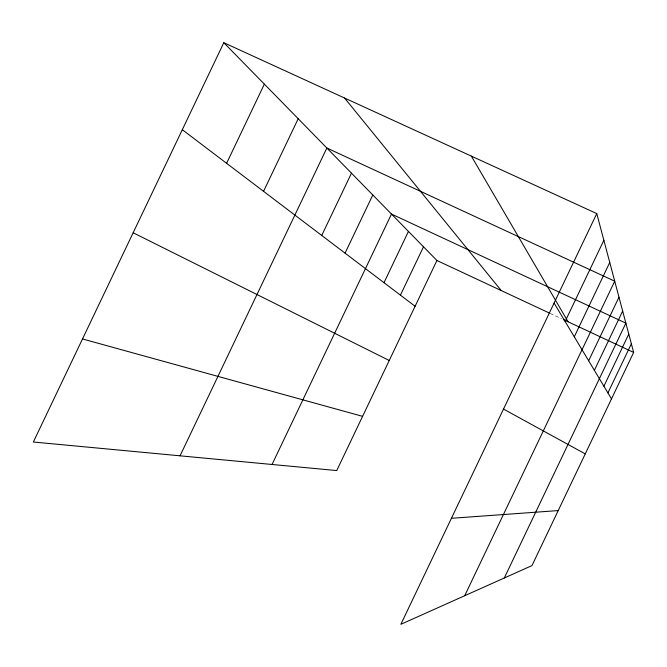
<?xml version="1.0" encoding="UTF-8"?>
<svg xmlns="http://www.w3.org/2000/svg" width="667" height="667" viewBox="0 0 667 667"><rect width="100%" height="100%" fill="white"/><g stroke="black" fill="none" stroke-linecap="round" stroke-linejoin="round"><path stroke-width="0.5" stroke-dasharray="3.33 2.5" d="M550.192 313.423L561.497 318.709"/><path stroke-width="1" d="M223.812 42.696L33.35 442.013L336.735 470.56L436.927 260.505L223.812 42.696L596.765 213.582L633.65 352.426L531.974 565.599L400.859 624.304L596.765 213.582M226.605 163.298L264.357 84.134M263.565 191.329L298.199 118.718M180.048 455.819L326.863 148.016L614.724 281.182L464.699 595.723M321.744 235.468L351.467 173.153M345.056 253.143L372.803 194.964M272.044 464.474L391.487 214.065L625.871 323.136L504.31 577.981M384 282.683L408.454 231.407M400.425 295.147L423.503 246.782M565.116 321.502L603.86 240.287M574.295 336.802L609.746 262.464M588.653 360.764L618.976 297.19M594.38 370.318L622.653 311.039M603.91 386.226L628.781 334.092M607.92 392.913L631.357 343.788M451.417 518.301L558.212 510.58M82.508 338.953L362.59 416.341M436.927 260.505L549.249 312.99M563.382 319.585L633.65 352.426M133.158 232.766L389.236 360.488M503.51 409.079L585.251 453.893M182.316 129.706L415.091 306.27M344.572 98.024L501.209 290.537M554.077 303.076L611.497 398.874M471.352 156.12L568.092 321.786"/></g></svg>
